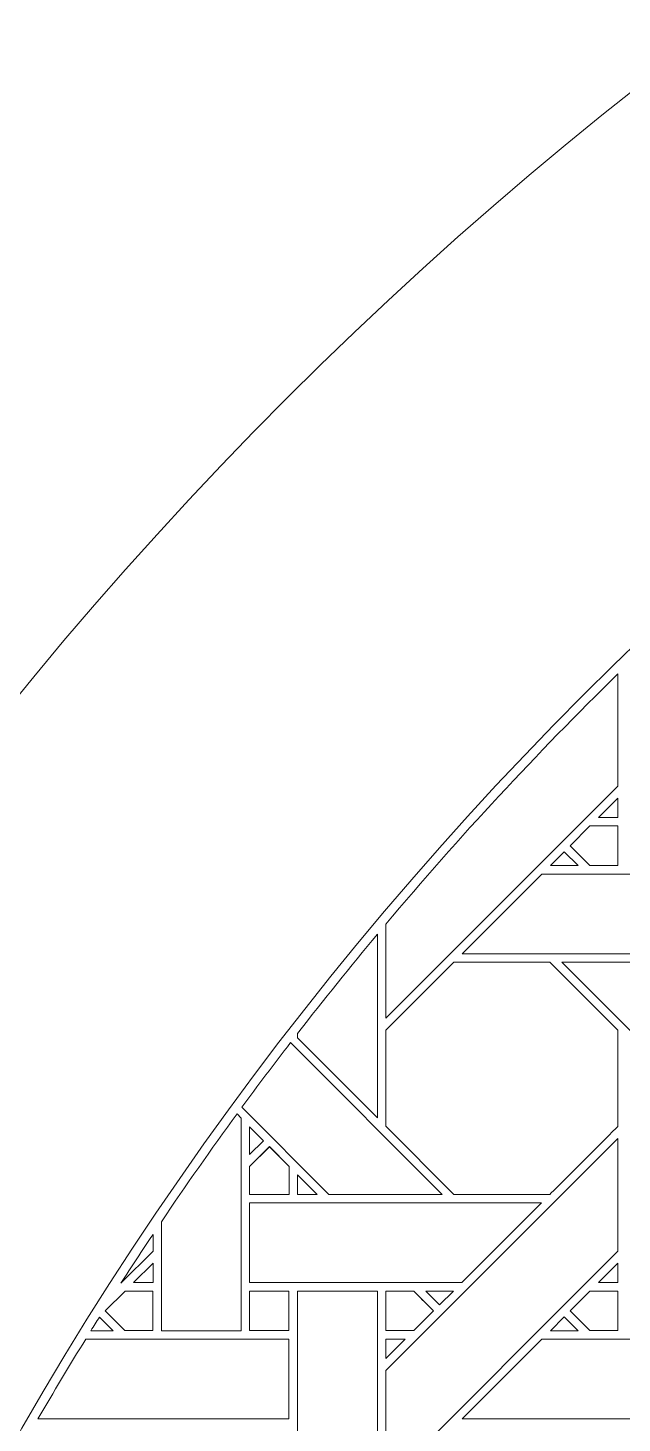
# Model space of a CAD drawing. Header units: inches. Extents: x 4.4 to 20.4, y 1.1 to 17.1.
# Drawn here: x 6.198 to 7.41, y 12.661 to 15.507 of the extents above; entities that cross this region are included whole.
import ezdxf

# ---------------------------------------------------------------- set-up
doc = ezdxf.new("R2010")
doc.units = ezdxf.units.IN
doc.header["$MEASUREMENT"] = 0
doc.layers.add('Design', color=7, linetype='Continuous', lineweight=0)

msp = doc.modelspace()

# ---------------------------------------------------------------- linework, layer by layer
at = {"layer": 'Design'}
for points, knots in [([(12.3829, 17.0948), (7.9646, 17.0948), (4.3829, 13.513), (4.3829, 9.0948), (4.3829, 4.6765), (7.9646, 1.0948), (12.3829, 1.0948), (16.8011, 1.0948), (20.3829, 4.6765), (20.3829, 9.0948), (20.3829, 13.513), (16.8011, 17.0948), (12.3829, 17.0948)], [0, 0, 0, 0, 1, 1, 1, 2, 2, 2, 3, 3, 3, 4, 4, 4, 4]), ([(12.3829, 16.2388), (8.4373, 16.2388), (5.2388, 13.0403), (5.2388, 9.0948), (5.2388, 5.1492), (8.4373, 1.9507), (12.3829, 1.9507), (16.3284, 1.9507), (19.5269, 5.1492), (19.5269, 9.0948), (19.5269, 13.0403), (16.3284, 16.2388), (12.3829, 16.2388)], [0, 0, 0, 0, 1, 1, 1, 2, 2, 2, 3, 3, 3, 4, 4, 4, 4]), ([(7.4017, 14.1892), (7.4017, 14.1892), (7.4017, 13.9603), (7.4017, 13.9603), (7.4017, 13.9603), (6.928, 13.4866), (6.928, 13.4866), (6.928, 13.4866), (6.928, 13.6786), (6.928, 13.6786), (7.0776, 13.8564), (7.2357, 14.0269), (7.4017, 14.1892)], [0, 0, 0, 0, 1, 1, 1, 2, 2, 2, 3, 3, 3, 4, 4, 4, 4]), ([(7.3619, 13.8961), (7.3619, 13.8961), (7.4017, 13.9359), (7.4017, 13.9359), (7.4017, 13.9359), (7.4017, 13.8961), (7.4017, 13.8961), (7.4017, 13.8961), (7.3619, 13.8961), (7.3619, 13.8961)], [0, 0, 0, 0, 1, 1, 1, 2, 2, 2, 3, 3, 3, 3]), ([(7.3445, 13.7981), (7.3445, 13.7981), (7.3042, 13.8385), (7.3042, 13.8385), (7.3042, 13.8385), (7.3446, 13.8789), (7.3446, 13.8789), (7.3446, 13.8789), (7.4017, 13.8789), (7.4017, 13.8789), (7.4017, 13.8789), (7.4017, 13.7981), (7.4017, 13.7981), (7.4017, 13.7981), (7.3445, 13.7981), (7.3445, 13.7981)], [0, 0, 0, 0, 1, 1, 1, 2, 2, 2, 3, 3, 3, 4, 4, 4, 5, 5, 5, 5]), ([(7.4017, 13.8789), (7.4017, 13.8789), (7.4017, 13.7981), (7.4017, 13.7981), (7.4017, 13.7981), (7.3445, 13.7981), (7.3445, 13.7981), (7.3445, 13.7981), (7.3042, 13.8385), (7.3042, 13.8385), (7.3042, 13.8385), (7.3446, 13.8789), (7.3446, 13.8789), (7.3446, 13.8789), (7.4017, 13.8789), (7.4017, 13.8789)], [0, 0, 0, 0, 1, 1, 1, 2, 2, 2, 3, 3, 3, 4, 4, 4, 5, 5, 5, 5]), ([(7.3204, 13.798), (7.3204, 13.798), (7.2639, 13.798), (7.2639, 13.798), (7.2639, 13.798), (7.2921, 13.8263), (7.2921, 13.8263), (7.2921, 13.8263), (7.3204, 13.798), (7.3204, 13.798)], [0, 0, 0, 0, 1, 1, 1, 2, 2, 2, 3, 3, 3, 3]), ([(7.6792, 13.7809), (7.6792, 13.7809), (7.6792, 13.6181), (7.6792, 13.6181), (7.6792, 13.6181), (7.0839, 13.6181), (7.0839, 13.6181), (7.0839, 13.6181), (7.2467, 13.7809), (7.2467, 13.7809), (7.2467, 13.7809), (7.6792, 13.7809), (7.6792, 13.7809)], [0, 0, 0, 0, 1, 1, 1, 2, 2, 2, 3, 3, 3, 4, 4, 4, 4]), ([(6.748, 13.4556), (6.8011, 13.5241), (6.8554, 13.5916), (6.9109, 13.6581), (6.9109, 13.6581), (6.9109, 13.2837), (6.9109, 13.2837), (6.9109, 13.2837), (6.748, 13.4466), (6.748, 13.4466), (6.748, 13.4466), (6.748, 13.4556), (6.748, 13.4556)], [0, 0, 0, 0, 1, 1, 1, 2, 2, 2, 3, 3, 3, 4, 4, 4, 4]), ([(6.928, 13.2666), (6.928, 13.2666), (6.928, 13.4623), (6.928, 13.4623), (6.928, 13.4623), (7.0667, 13.601), (7.0667, 13.601), (7.0667, 13.601), (7.2629, 13.601), (7.2629, 13.601), (7.2629, 13.601), (7.4016, 13.4623), (7.4016, 13.4623), (7.4016, 13.4623), (7.4016, 13.2661), (7.4016, 13.2661), (7.3838, 13.2481), (7.2719, 13.1364), (7.2629, 13.1274), (7.2629, 13.1274), (7.0672, 13.1274), (7.0672, 13.1274), (7.0672, 13.1274), (6.928, 13.2666), (6.928, 13.2666)], [0, 0, 0, 0, 1, 1, 1, 2, 2, 2, 3, 3, 3, 4, 4, 4, 5, 5, 5, 6, 6, 6, 7, 7, 7, 8, 8, 8, 8]), ([(6.928, 13.4623), (6.928, 13.4623), (7.0667, 13.601), (7.0667, 13.601), (7.0667, 13.601), (7.2629, 13.601), (7.2629, 13.601), (7.2629, 13.601), (7.4016, 13.4623), (7.4016, 13.4623), (7.4016, 13.4623), (7.4016, 13.2661), (7.4016, 13.2661), (7.3838, 13.2481), (7.2719, 13.1363), (7.2629, 13.1274), (7.2629, 13.1274), (7.0672, 13.1274), (7.0672, 13.1274), (7.0672, 13.1274), (6.928, 13.2666), (6.928, 13.2666), (6.928, 13.2666), (6.928, 13.4623), (6.928, 13.4623)], [0, 0, 0, 0, 1, 1, 1, 2, 2, 2, 3, 3, 3, 4, 4, 4, 5, 5, 5, 6, 6, 6, 7, 7, 7, 8, 8, 8, 8]), ([(7.5181, 13.601), (7.5181, 13.601), (7.9918, 13.1273), (7.9918, 13.1273), (7.9918, 13.1273), (7.7607, 13.1273), (7.7607, 13.1273), (7.7607, 13.1273), (7.2872, 13.601), (7.2872, 13.601), (7.2872, 13.601), (7.5181, 13.601), (7.5181, 13.601)], [0, 0, 0, 0, 1, 1, 1, 2, 2, 2, 3, 3, 3, 4, 4, 4, 4]), ([(7.043, 13.1273), (7.043, 13.1273), (6.812, 13.1273), (6.812, 13.1273), (6.812, 13.1273), (6.6344, 13.305), (6.6344, 13.305), (6.6669, 13.3494), (6.6999, 13.3933), (6.7335, 13.4369), (6.7335, 13.4369), (7.043, 13.1273), (7.043, 13.1273)], [0, 0, 0, 0, 1, 1, 1, 2, 2, 2, 3, 3, 3, 4, 4, 4, 4]), ([(6.6244, 13.2915), (6.6244, 13.2915), (6.6329, 13.283), (6.6329, 13.283), (6.6329, 13.283), (6.6329, 12.8493), (6.6329, 12.8493), (6.6329, 12.8493), (6.4701, 12.8493), (6.4701, 12.8493), (6.4701, 12.8493), (6.4701, 13.0715), (6.4701, 13.0715), (6.5202, 13.1459), (6.5716, 13.2192), (6.6244, 13.2915)], [0, 0, 0, 0, 1, 1, 1, 2, 2, 2, 3, 3, 3, 4, 4, 4, 5, 5, 5, 5]), ([(6.6502, 13.2088), (6.6502, 13.2088), (6.6502, 13.2655), (6.6502, 13.2655), (6.6502, 13.2655), (6.6784, 13.2369), (6.6784, 13.2369), (6.6784, 13.2369), (6.6502, 13.2088), (6.6502, 13.2088)], [0, 0, 0, 0, 1, 1, 1, 2, 2, 2, 3, 3, 3, 3]), ([(7.4017, 13.0116), (7.4017, 13.0116), (6.928, 12.5379), (6.928, 12.5379), (6.928, 12.5379), (6.928, 12.768), (6.928, 12.768), (6.928, 12.768), (7.4017, 13.2416), (7.4017, 13.2416), (7.4017, 13.2416), (7.4017, 13.0116), (7.4017, 13.0116)], [0, 0, 0, 0, 1, 1, 1, 2, 2, 2, 3, 3, 3, 4, 4, 4, 4]), ([(6.7307, 13.1272), (6.7307, 13.1272), (6.6501, 13.1272), (6.6501, 13.1272), (6.6501, 13.1272), (6.6501, 13.1845), (6.6501, 13.1845), (6.6501, 13.1845), (6.6904, 13.2248), (6.6904, 13.2248), (6.6904, 13.2248), (6.7307, 13.1845), (6.7307, 13.1845), (6.7307, 13.1845), (6.7307, 13.1272), (6.7307, 13.1272)], [0, 0, 0, 0, 1, 1, 1, 2, 2, 2, 3, 3, 3, 4, 4, 4, 5, 5, 5, 5]), ([(6.6905, 13.2247), (6.6905, 13.2247), (6.7308, 13.1844), (6.7308, 13.1844), (6.7308, 13.1844), (6.7308, 13.1271), (6.7308, 13.1271), (6.7308, 13.1271), (6.6502, 13.1271), (6.6502, 13.1271), (6.6502, 13.1271), (6.6502, 13.1844), (6.6502, 13.1844), (6.6502, 13.1844), (6.6905, 13.2247), (6.6905, 13.2247)], [0, 0, 0, 0, 1, 1, 1, 2, 2, 2, 3, 3, 3, 4, 4, 4, 5, 5, 5, 5]), ([(6.7481, 13.1273), (6.7481, 13.1273), (6.7481, 13.1671), (6.7481, 13.1671), (6.7481, 13.1671), (6.7878, 13.1273), (6.7878, 13.1273), (6.7878, 13.1273), (6.7481, 13.1273), (6.7481, 13.1273)], [0, 0, 0, 0, 1, 1, 1, 2, 2, 2, 3, 3, 3, 3]), ([(7.2459, 13.1101), (7.2459, 13.1101), (7.0831, 12.9474), (7.0831, 12.9474), (7.0831, 12.9474), (6.6502, 12.9474), (6.6502, 12.9474), (6.6502, 12.9474), (6.6502, 13.1101), (6.6502, 13.1101), (6.6502, 13.1101), (7.2459, 13.1101), (7.2459, 13.1101)], [0, 0, 0, 0, 1, 1, 1, 2, 2, 2, 3, 3, 3, 4, 4, 4, 4]), ([(6.453, 13.0116), (6.453, 13.0116), (6.3875, 12.9461), (6.3875, 12.9461), (6.409, 12.9795), (6.4309, 13.0128), (6.453, 13.0458), (6.453, 13.0458), (6.453, 13.0116), (6.453, 13.0116)], [0, 0, 0, 0, 1, 1, 1, 2, 2, 2, 3, 3, 3, 3]), ([(6.4132, 12.9474), (6.4132, 12.9474), (6.453, 12.9872), (6.453, 12.9872), (6.453, 12.9872), (6.453, 12.9474), (6.453, 12.9474), (6.453, 12.9474), (6.4132, 12.9474), (6.4132, 12.9474)], [0, 0, 0, 0, 1, 1, 1, 2, 2, 2, 3, 3, 3, 3]), ([(7.3619, 12.9474), (7.3619, 12.9474), (7.4017, 12.9872), (7.4017, 12.9872), (7.4017, 12.9872), (7.4017, 12.9474), (7.4017, 12.9474), (7.4017, 12.9474), (7.3619, 12.9474), (7.3619, 12.9474)], [0, 0, 0, 0, 1, 1, 1, 2, 2, 2, 3, 3, 3, 3]), ([(6.3958, 12.8494), (6.3958, 12.8494), (6.3554, 12.8897), (6.3554, 12.8897), (6.3554, 12.8897), (6.3959, 12.9302), (6.3959, 12.9302), (6.3959, 12.9302), (6.4529, 12.9302), (6.4529, 12.9302), (6.4529, 12.9302), (6.4529, 12.8494), (6.4529, 12.8494), (6.4529, 12.8494), (6.3958, 12.8494), (6.3958, 12.8494)], [0, 0, 0, 0, 1, 1, 1, 2, 2, 2, 3, 3, 3, 4, 4, 4, 5, 5, 5, 5]), ([(6.4529, 12.9302), (6.4529, 12.9302), (6.4529, 12.8494), (6.4529, 12.8494), (6.4529, 12.8494), (6.3958, 12.8494), (6.3958, 12.8494), (6.3958, 12.8494), (6.3554, 12.8897), (6.3554, 12.8897), (6.3554, 12.8897), (6.3959, 12.9302), (6.3959, 12.9302), (6.3959, 12.9302), (6.4529, 12.9302), (6.4529, 12.9302)], [0, 0, 0, 0, 1, 1, 1, 2, 2, 2, 3, 3, 3, 4, 4, 4, 5, 5, 5, 5]), ([(6.6501, 12.8494), (6.6501, 12.8494), (6.6501, 12.9301), (6.6501, 12.9301), (6.6501, 12.9301), (6.7304, 12.9301), (6.7304, 12.9301), (6.7304, 12.9301), (6.7304, 12.8494), (6.7304, 12.8494), (6.7304, 12.8494), (6.6501, 12.8494), (6.6501, 12.8494)], [0, 0, 0, 0, 1, 1, 1, 2, 2, 2, 3, 3, 3, 4, 4, 4, 4]), ([(6.7304, 12.9301), (6.7304, 12.9301), (6.7304, 12.8494), (6.7304, 12.8494), (6.7304, 12.8494), (6.6501, 12.8494), (6.6501, 12.8494), (6.6501, 12.8494), (6.6501, 12.9301), (6.6501, 12.9301), (6.6501, 12.9301), (6.7304, 12.9301), (6.7304, 12.9301)], [0, 0, 0, 0, 1, 1, 1, 2, 2, 2, 3, 3, 3, 4, 4, 4, 4]), ([(6.748, 12.4979), (6.748, 12.4979), (6.748, 12.9301), (6.748, 12.9301), (6.748, 12.9301), (6.9109, 12.9301), (6.9109, 12.9301), (6.9109, 12.9301), (6.9109, 12.335), (6.9109, 12.335), (6.9109, 12.335), (6.748, 12.4979), (6.748, 12.4979)], [0, 0, 0, 0, 1, 1, 1, 2, 2, 2, 3, 3, 3, 4, 4, 4, 4]), ([(6.985, 12.9301), (6.9902, 12.925), (7.021, 12.8942), (7.0254, 12.8898), (7.0254, 12.8898), (6.985, 12.8494), (6.985, 12.8494), (6.985, 12.8494), (6.928, 12.8494), (6.928, 12.8494), (6.928, 12.8494), (6.928, 12.9301), (6.928, 12.9301), (6.928, 12.9301), (6.985, 12.9301), (6.985, 12.9301)], [0, 0, 0, 0, 1, 1, 1, 2, 2, 2, 3, 3, 3, 4, 4, 4, 5, 5, 5, 5]), ([(7.0096, 12.9056), (7.0096, 12.9056), (7.0254, 12.8898), (7.0254, 12.8898), (7.0254, 12.8898), (6.985, 12.8494), (6.985, 12.8494), (6.985, 12.8494), (6.928, 12.8494), (6.928, 12.8494), (6.928, 12.8494), (6.928, 12.9301), (6.928, 12.9301), (6.928, 12.9301), (6.985, 12.9301), (6.985, 12.9301), (6.9904, 12.9248), (7.0003, 12.9149), (7.0096, 12.9056)], [0, 0, 0, 0, 1, 1, 1, 2, 2, 2, 3, 3, 3, 4, 4, 4, 5, 5, 5, 6, 6, 6, 6]), ([(7.0376, 12.9019), (7.0376, 12.9019), (7.0095, 12.9301), (7.0095, 12.9301), (7.0095, 12.9301), (7.0659, 12.9301), (7.0659, 12.9301), (7.0659, 12.9301), (7.0376, 12.9019), (7.0376, 12.9019)], [0, 0, 0, 0, 1, 1, 1, 2, 2, 2, 3, 3, 3, 3]), ([(7.3445, 12.8494), (7.3445, 12.8494), (7.3042, 12.8897), (7.3042, 12.8897), (7.3042, 12.8897), (7.3446, 12.9302), (7.3446, 12.9302), (7.3446, 12.9302), (7.4017, 12.9302), (7.4017, 12.9302), (7.4017, 12.9302), (7.4017, 12.8494), (7.4017, 12.8494), (7.4017, 12.8494), (7.3445, 12.8494), (7.3445, 12.8494)], [0, 0, 0, 0, 1, 1, 1, 2, 2, 2, 3, 3, 3, 4, 4, 4, 5, 5, 5, 5]), ([(7.4017, 12.9302), (7.4017, 12.9302), (7.4017, 12.8494), (7.4017, 12.8494), (7.4017, 12.8494), (7.3445, 12.8494), (7.3445, 12.8494), (7.3445, 12.8494), (7.3042, 12.8897), (7.3042, 12.8897), (7.3042, 12.8897), (7.3446, 12.9302), (7.3446, 12.9302), (7.3446, 12.9302), (7.4017, 12.9302), (7.4017, 12.9302)], [0, 0, 0, 0, 1, 1, 1, 2, 2, 2, 3, 3, 3, 4, 4, 4, 5, 5, 5, 5]), ([(6.3716, 12.8493), (6.3716, 12.8493), (6.3263, 12.8493), (6.3263, 12.8493), (6.3321, 12.8586), (6.3379, 12.8679), (6.3437, 12.8772), (6.3437, 12.8772), (6.3716, 12.8493), (6.3716, 12.8493)], [0, 0, 0, 0, 1, 1, 1, 2, 2, 2, 3, 3, 3, 3]), ([(7.3204, 12.8493), (7.3204, 12.8493), (7.2639, 12.8493), (7.2639, 12.8493), (7.2639, 12.8493), (7.2921, 12.8776), (7.2921, 12.8776), (7.2921, 12.8776), (7.3204, 12.8493), (7.3204, 12.8493)], [0, 0, 0, 0, 1, 1, 1, 2, 2, 2, 3, 3, 3, 3]), ([(6.7304, 12.8322), (6.7304, 12.8322), (6.7304, 12.6694), (6.7304, 12.6694), (6.7304, 12.6694), (6.2182, 12.6694), (6.2182, 12.6694), (6.25, 12.7241), (6.2825, 12.7784), (6.3158, 12.8322), (6.3158, 12.8322), (6.7304, 12.8322), (6.7304, 12.8322)], [0, 0, 0, 0, 1, 1, 1, 2, 2, 2, 3, 3, 3, 4, 4, 4, 4]), ([(6.928, 12.7924), (6.928, 12.7924), (6.928, 12.8322), (6.928, 12.8322), (6.928, 12.8322), (6.9679, 12.8322), (6.9679, 12.8322), (6.9679, 12.8322), (6.928, 12.7924), (6.928, 12.7924)], [0, 0, 0, 0, 1, 1, 1, 2, 2, 2, 3, 3, 3, 3]), ([(7.6792, 12.8322), (7.6792, 12.8322), (7.6792, 12.6694), (7.6792, 12.6694), (7.6792, 12.6694), (7.0839, 12.6694), (7.0839, 12.6694), (7.0839, 12.6694), (7.2467, 12.8322), (7.2467, 12.8322), (7.2467, 12.8322), (7.6792, 12.8322), (7.6792, 12.8322)], [0, 0, 0, 0, 1, 1, 1, 2, 2, 2, 3, 3, 3, 4, 4, 4, 4])]:
    msp.add_open_spline(points, degree=3, knots=knots, dxfattribs=at)

doc.saveas('drawing.dxf')
